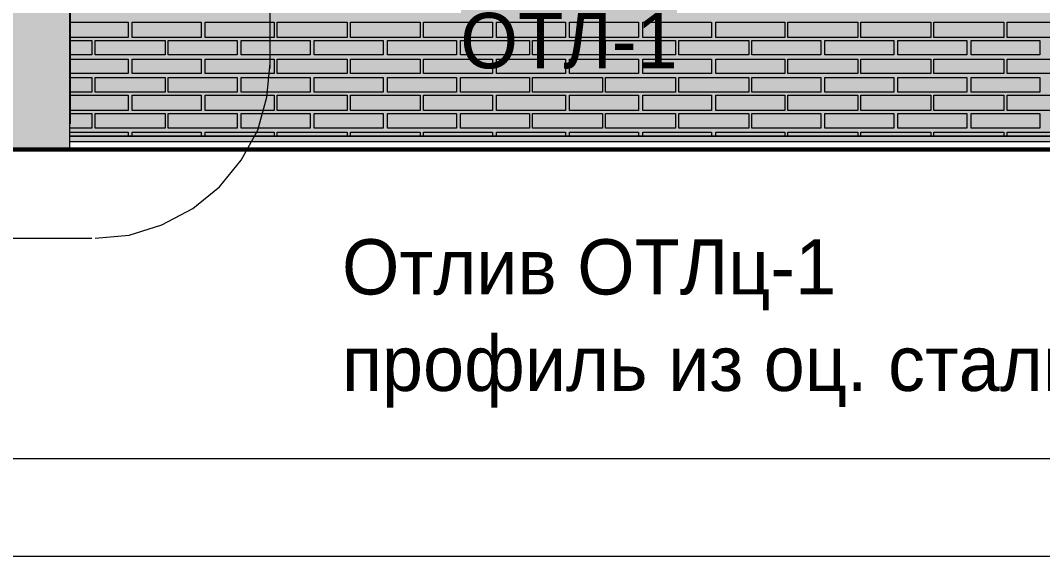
# Model space of a CAD drawing. Header units: millimetres. Extents: x -28928 to 100580, y -22867 to 36490.
# Drawn here: x -7370 to -3169, y -6439 to -4237 of the extents above; entities that cross this region are included whole.
import ezdxf

# ---------------------------------------------------------------- set-up
doc = ezdxf.new("R2010")
doc.units = ezdxf.units.MM
doc.layers.add('PDF _Геометрия', color=7, linetype='Continuous', true_color=0x8f8e8d)
doc.layers.add('PDF _Сплошная заливка', color=7, linetype='Continuous', true_color=0xffffff)
doc.layers.add('PDF _Текст', color=7, linetype='Continuous')

msp = doc.modelspace()

# ---------------------------------------------------------------- hatches: boundary and pattern name
at = {"layer": 'PDF _Сплошная заливка', "true_color": 0xdcd6cf, "transparency": 33554559}
h = msp.add_hatch(color=254, dxfattribs=at)
h.paths.add_polyline_path([(-9335.1, -482.4), (-7257.8, -482.4), (-7257.8, -719.3), (-7253.6, -474), (-7245.1, -474), (-7245.1, -719.3), (-7207, -719.3), (-7207, -727.8), (-7164.7, -727.8), (-7164.7, -4713.2), (4931.1, -4713.2), (4931.1, 9028.4), (-9335.1, 9028.4), (-9335.1, 6929.9), (-7274.7, 6929.9), (-7274.7, 4218), (-9335.1, 4218)])
h.paths.add_polyline_path([(-7486.3, -4713.2), (-7486.3, -1163.6), (-9335.1, -1163.6), (-9335.1, -4713.2)])
at = {"layer": 'PDF _Сплошная заливка', "true_color": 0x383e42, "transparency": 33554559}
h = msp.add_hatch(color=250, dxfattribs=at)
h.paths.add_polyline_path([(-7173.2, -820.9), (-7173.2, -727.8), (-7215.5, -727.8), (-7215.5, -820.9)])
h.paths.add_polyline_path([(-7168.9, -4662.4), (-7164.7, -3037.8), (-7168.9, -3037.8)])
at = {"layer": 'PDF _Сплошная заливка', "true_color": 0xa48f7a, "transparency": 33554559}
h = msp.add_hatch(color=252, dxfattribs=at)
h.paths.add_polyline_path([(-7486.3, -4734.3), (-7486.3, -4713.2), (-9576.3, -4713.2), (-9576.3, -4734.3)])
h.paths.add_polyline_path([(-7168.9, -4713.2), (-7168.9, -4734.3), (45263, -4734.3), (45263, -4713.2)])

# ---------------------------------------------------------------- linework, layer by layer
at = {"layer": 'PDF _Геометрия', "color": 7, "lineweight": 9}
for points in [[(45263, -4713.2), (-7168.9, -4713.2), (4931.1, -4713.2), (-7168.9, -4713.2), (4931.1, -4713.2), (4931.1, 9028.4), (4931.1, -4764)], [(-7164.7, -4662.4), (-7164.7, -727.8)], [(-6343.9, -4434), (-6343.9, -973.2)], [(-7486.3, -4764), (-7486.3, -1163.6), (-7482, -1163.6), (-7168.9, -1163.6), (-7168.9, -4764)], [(-7063.2, -5132), (-6923.6, -5119.3), (-6788.2, -5077), (-6661.3, -5009.3), (-6551.3, -4920.5), (-6462.4, -4810.5), (-6394.7, -4687.8), (-6356.6, -4552.4), (-6343.9, -4412.8)], [(-7168.9, -4734.3), (45263, -4734.3), (45263, -4713.2), (29486.4, -4713.2), (29486.4, -5491.6), (29486.4, -5610.1)], [(-23144.3, -4772.4), (84689.5, -4772.4)], [(-19789.3, -5132), (-7075.9, -5132)], [(82087.6, -6037.4), (56081.1, -6037.4), (29799.5, -6037.4), (29351.1, -6037.4), (5066.4, -6037.4), (4816.8, -6037.4), (-21587.4, -6037.4)], [(82417.6, -6439.3), (-21938.6, -6439.3)]]:
    msp.add_lwpolyline(points, dxfattribs=at)
at = {"layer": 'PDF _Геометрия', "lineweight": 9}
for points in [[(-7164.7, -4243.6), (-7067.4, -4243.6), (-6927.8, -4243.6), (-6927.8, -4307), (-7067.4, -4307), (-7164.7, -4307)], [(-7164.7, -4319.7), (-7075.9, -4319.7), (-7075.9, -4379), (-7164.7, -4379)], [(-7164.7, -4395.9), (-7067.4, -4395.9), (-6927.8, -4395.9), (-6927.8, -4455.1), (-7067.4, -4455.1), (-7164.7, -4455.1)], [(-7164.7, -4472), (-7075.9, -4472), (-7075.9, -4531.3), (-7164.7, -4531.3)], [(-7164.7, -4544), (-7067.4, -4544), (-6927.8, -4544), (-6927.8, -4607.4), (-7067.4, -4607.4), (-7164.7, -4607.4)], [(-7164.7, -4620.1), (-7075.9, -4620.1), (-7075.9, -4679.3), (-7168.9, -4679.3)], [(-7168.9, -4696.3), (-7067.4, -4696.3), (-6927.8, -4696.3), (-6927.8, -4713.2)], [(-6910.9, -4713.2), (-6910.9, -4696.3), (-6771.3, -4696.3), (-6627.4, -4696.3), (-6627.4, -4713.2)], [(-6610.5, -4713.2), (-6610.5, -4696.3), (-6470.9, -4696.3), (-6327, -4696.3), (-6327, -4713.2)], [(-6314.3, -4713.2), (-6314.3, -4696.3), (-6170.5, -4696.3), (-6026.6, -4696.3), (-6026.6, -4713.2)], [(-6013.9, -4713.2), (-6013.9, -4696.3), (-5870.1, -4696.3), (-5726.3, -4696.3), (-5726.3, -4713.2)], [(-5713.6, -4713.2), (-5713.6, -4696.3), (-5569.7, -4696.3), (-5430.1, -4696.3), (-5430.1, -4713.2)], [(-5413.2, -4713.2), (-5413.2, -4696.3), (-5269.3, -4696.3), (-5129.7, -4696.3), (-5129.7, -4713.2)], [(-5112.8, -4713.2), (-5112.8, -4696.3), (-4968.9, -4696.3), (-4829.3, -4696.3), (-4829.3, -4713.2)], [(-4812.4, -4713.2), (-4812.4, -4696.3), (-4672.8, -4696.3), (-4528.9, -4696.3), (-4528.9, -4713.2)], [(-4512, -4713.2), (-4512, -4696.3), (-4372.4, -4696.3), (-4228.6, -4696.3), (-4228.6, -4713.2)], [(-4215.9, -4713.2), (-4215.9, -4696.3), (-4072, -4696.3), (-3928.2, -4696.3), (-3928.2, -4713.2)], [(-3915.5, -4713.2), (-3915.5, -4696.3), (-3771.6, -4696.3), (-3627.8, -4696.3), (-3627.8, -4713.2)], [(-3615.1, -4713.2), (-3615.1, -4696.3), (-3471.3, -4696.3), (-3327.4, -4696.3), (-3327.4, -4713.2)], [(-3314.7, -4713.2), (-3314.7, -4696.3), (-3170.9, -4696.3), (-3031.3, -4696.3), (-3031.3, -4713.2)]]:
    msp.add_lwpolyline(points, dxfattribs=at)
for points in [[(-6627.4, -4307), (-6771.3, -4307), (-6910.9, -4307), (-6910.9, -4243.6), (-6771.3, -4243.6), (-6627.4, -4243.6)], [(-6327, -4307), (-6470.9, -4307), (-6610.5, -4307), (-6610.5, -4243.6), (-6470.9, -4243.6), (-6327, -4243.6)], [(-6026.6, -4307), (-6170.5, -4307), (-6314.3, -4307), (-6314.3, -4243.6), (-6170.5, -4243.6), (-6026.6, -4243.6)], [(-5726.3, -4307), (-5870.1, -4307), (-6013.9, -4307), (-6013.9, -4243.6), (-5870.1, -4243.6), (-5726.3, -4243.6)], [(-5430.1, -4307), (-5569.7, -4307), (-5713.6, -4307), (-5713.6, -4243.6), (-5569.7, -4243.6), (-5430.1, -4243.6)], [(-5129.7, -4307), (-5269.3, -4307), (-5413.2, -4307), (-5413.2, -4243.6), (-5269.3, -4243.6), (-5129.7, -4243.6)], [(-4829.3, -4307), (-4968.9, -4307), (-5112.8, -4307), (-5112.8, -4243.6), (-4968.9, -4243.6), (-4829.3, -4243.6)], [(-4528.9, -4307), (-4672.8, -4307), (-4812.4, -4307), (-4812.4, -4243.6), (-4672.8, -4243.6), (-4528.9, -4243.6)], [(-4228.6, -4307), (-4372.4, -4307), (-4512, -4307), (-4512, -4243.6), (-4372.4, -4243.6), (-4228.6, -4243.6)], [(-3928.2, -4307), (-4072, -4307), (-4215.9, -4307), (-4215.9, -4243.6), (-4072, -4243.6), (-3928.2, -4243.6)], [(-3627.8, -4307), (-3771.6, -4307), (-3915.5, -4307), (-3915.5, -4243.6), (-3771.6, -4243.6), (-3627.8, -4243.6)], [(-3327.4, -4307), (-3471.3, -4307), (-3615.1, -4307), (-3615.1, -4243.6), (-3471.3, -4243.6), (-3327.4, -4243.6)], [(-3031.3, -4307), (-3170.9, -4307), (-3314.7, -4307), (-3314.7, -4243.6), (-3170.9, -4243.6), (-3031.3, -4243.6)], [(-6775.5, -4319.7), (-6775.5, -4379), (-7063.2, -4379), (-7063.2, -4319.7)], [(-6479.3, -4319.7), (-6479.3, -4379), (-6762.8, -4379), (-6762.8, -4319.7)], [(-6178.9, -4319.7), (-6178.9, -4379), (-6462.4, -4379), (-6462.4, -4319.7)], [(-5878.6, -4319.7), (-5878.6, -4379), (-6162, -4379), (-6162, -4319.7)], [(-5578.2, -4319.7), (-5578.2, -4379), (-5861.6, -4379), (-5861.6, -4319.7)], [(-5277.8, -4319.7), (-5277.8, -4379), (-5561.3, -4379), (-5561.3, -4319.7)], [(-4977.4, -4319.7), (-4977.4, -4379), (-5265.1, -4379), (-5265.1, -4319.7)], [(-4677, -4319.7), (-4677, -4379), (-4964.7, -4379), (-4964.7, -4319.7)], [(-4376.6, -4319.7), (-4376.6, -4379), (-4664.3, -4379), (-4664.3, -4319.7)], [(-4080.5, -4319.7), (-4080.5, -4379), (-4363.9, -4379), (-4363.9, -4319.7)], [(-3780.1, -4319.7), (-3780.1, -4379), (-4063.6, -4379), (-4063.6, -4319.7)], [(-3479.7, -4319.7), (-3479.7, -4379), (-3763.2, -4379), (-3763.2, -4319.7)], [(-3179.3, -4319.7), (-3179.3, -4379), (-3462.8, -4379), (-3462.8, -4319.7)], [(-6627.4, -4455.1), (-6771.3, -4455.1), (-6910.9, -4455.1), (-6910.9, -4395.9), (-6771.3, -4395.9), (-6627.4, -4395.9)], [(-6327, -4455.1), (-6470.9, -4455.1), (-6610.5, -4455.1), (-6610.5, -4395.9), (-6470.9, -4395.9), (-6327, -4395.9)], [(-6026.6, -4455.1), (-6170.5, -4455.1), (-6314.3, -4455.1), (-6314.3, -4395.9), (-6170.5, -4395.9), (-6026.6, -4395.9)], [(-5726.3, -4455.1), (-5870.1, -4455.1), (-6013.9, -4455.1), (-6013.9, -4395.9), (-5870.1, -4395.9), (-5726.3, -4395.9)], [(-5430.1, -4455.1), (-5569.7, -4455.1), (-5713.6, -4455.1), (-5713.6, -4395.9), (-5569.7, -4395.9), (-5430.1, -4395.9)], [(-5129.7, -4455.1), (-5269.3, -4455.1), (-5413.2, -4455.1), (-5413.2, -4395.9), (-5269.3, -4395.9), (-5129.7, -4395.9)], [(-4829.3, -4455.1), (-4968.9, -4455.1), (-5112.8, -4455.1), (-5112.8, -4395.9), (-4968.9, -4395.9), (-4829.3, -4395.9)], [(-4528.9, -4455.1), (-4672.8, -4455.1), (-4812.4, -4455.1), (-4812.4, -4395.9), (-4672.8, -4395.9), (-4528.9, -4395.9)], [(-4228.6, -4455.1), (-4372.4, -4455.1), (-4512, -4455.1), (-4512, -4395.9), (-4372.4, -4395.9), (-4228.6, -4395.9)], [(-3928.2, -4455.1), (-4072, -4455.1), (-4215.9, -4455.1), (-4215.9, -4395.9), (-4072, -4395.9), (-3928.2, -4395.9)], [(-3627.8, -4455.1), (-3771.6, -4455.1), (-3915.5, -4455.1), (-3915.5, -4395.9), (-3771.6, -4395.9), (-3627.8, -4395.9)], [(-3327.4, -4455.1), (-3471.3, -4455.1), (-3615.1, -4455.1), (-3615.1, -4395.9), (-3471.3, -4395.9), (-3327.4, -4395.9)], [(-3031.3, -4455.1), (-3170.9, -4455.1), (-3314.7, -4455.1), (-3314.7, -4395.9), (-3170.9, -4395.9), (-3031.3, -4395.9)], [(-6775.5, -4472), (-6775.5, -4531.3), (-7063.2, -4531.3), (-7063.2, -4472)], [(-6479.3, -4472), (-6479.3, -4531.3), (-6762.8, -4531.3), (-6762.8, -4472)], [(-6178.9, -4472), (-6178.9, -4531.3), (-6462.4, -4531.3), (-6462.4, -4472)], [(-5878.6, -4472), (-5878.6, -4531.3), (-6162, -4531.3), (-6162, -4472)], [(-5578.2, -4472), (-5578.2, -4531.3), (-5861.6, -4531.3), (-5861.6, -4472)], [(-5277.8, -4472), (-5277.8, -4531.3), (-5561.3, -4531.3), (-5561.3, -4472)], [(-4977.4, -4472), (-4977.4, -4531.3), (-5265.1, -4531.3), (-5265.1, -4472)], [(-4677, -4472), (-4677, -4531.3), (-4964.7, -4531.3), (-4964.7, -4472)], [(-4376.6, -4472), (-4376.6, -4531.3), (-4664.3, -4531.3), (-4664.3, -4472)], [(-4080.5, -4472), (-4080.5, -4531.3), (-4363.9, -4531.3), (-4363.9, -4472)], [(-3780.1, -4472), (-3780.1, -4531.3), (-4063.6, -4531.3), (-4063.6, -4472)], [(-3479.7, -4472), (-3479.7, -4531.3), (-3763.2, -4531.3), (-3763.2, -4472)], [(-3179.3, -4472), (-3179.3, -4531.3), (-3462.8, -4531.3), (-3462.8, -4472)], [(-6627.4, -4607.4), (-6771.3, -4607.4), (-6910.9, -4607.4), (-6910.9, -4544), (-6771.3, -4544), (-6627.4, -4544)], [(-6327, -4607.4), (-6470.9, -4607.4), (-6610.5, -4607.4), (-6610.5, -4544), (-6470.9, -4544), (-6327, -4544)], [(-6026.6, -4607.4), (-6170.5, -4607.4), (-6314.3, -4607.4), (-6314.3, -4544), (-6170.5, -4544), (-6026.6, -4544)], [(-5726.3, -4607.4), (-5870.1, -4607.4), (-6013.9, -4607.4), (-6013.9, -4544), (-5870.1, -4544), (-5726.3, -4544)], [(-5430.1, -4607.4), (-5569.7, -4607.4), (-5713.6, -4607.4), (-5713.6, -4544), (-5569.7, -4544), (-5430.1, -4544)], [(-5129.7, -4607.4), (-5269.3, -4607.4), (-5413.2, -4607.4), (-5413.2, -4544), (-5269.3, -4544), (-5129.7, -4544)], [(-4829.3, -4607.4), (-4968.9, -4607.4), (-5112.8, -4607.4), (-5112.8, -4544), (-4968.9, -4544), (-4829.3, -4544)], [(-4528.9, -4607.4), (-4672.8, -4607.4), (-4812.4, -4607.4), (-4812.4, -4544), (-4672.8, -4544), (-4528.9, -4544)], [(-4228.6, -4607.4), (-4372.4, -4607.4), (-4512, -4607.4), (-4512, -4544), (-4372.4, -4544), (-4228.6, -4544)], [(-3928.2, -4607.4), (-4072, -4607.4), (-4215.9, -4607.4), (-4215.9, -4544), (-4072, -4544), (-3928.2, -4544)], [(-3627.8, -4607.4), (-3771.6, -4607.4), (-3915.5, -4607.4), (-3915.5, -4544), (-3771.6, -4544), (-3627.8, -4544)], [(-3327.4, -4607.4), (-3471.3, -4607.4), (-3615.1, -4607.4), (-3615.1, -4544), (-3471.3, -4544), (-3327.4, -4544)], [(-3031.3, -4607.4), (-3170.9, -4607.4), (-3314.7, -4607.4), (-3314.7, -4544), (-3170.9, -4544), (-3031.3, -4544)], [(-6775.5, -4620.1), (-6775.5, -4679.3), (-7063.2, -4679.3), (-7063.2, -4620.1)], [(-6479.3, -4620.1), (-6479.3, -4679.3), (-6762.8, -4679.3), (-6762.8, -4620.1)], [(-6178.9, -4620.1), (-6178.9, -4679.3), (-6462.4, -4679.3), (-6462.4, -4620.1)], [(-5878.6, -4620.1), (-5878.6, -4679.3), (-6162, -4679.3), (-6162, -4620.1)], [(-5578.2, -4620.1), (-5578.2, -4679.3), (-5861.6, -4679.3), (-5861.6, -4620.1)], [(-5277.8, -4620.1), (-5277.8, -4679.3), (-5561.3, -4679.3), (-5561.3, -4620.1)], [(-4977.4, -4620.1), (-4977.4, -4679.3), (-5265.1, -4679.3), (-5265.1, -4620.1)], [(-4677, -4620.1), (-4677, -4679.3), (-4964.7, -4679.3), (-4964.7, -4620.1)], [(-4376.6, -4620.1), (-4376.6, -4679.3), (-4664.3, -4679.3), (-4664.3, -4620.1)], [(-4080.5, -4620.1), (-4080.5, -4679.3), (-4363.9, -4679.3), (-4363.9, -4620.1)], [(-3780.1, -4620.1), (-3780.1, -4679.3), (-4063.6, -4679.3), (-4063.6, -4620.1)], [(-3479.7, -4620.1), (-3479.7, -4679.3), (-3763.2, -4679.3), (-3763.2, -4620.1)], [(-3179.3, -4620.1), (-3179.3, -4679.3), (-3462.8, -4679.3), (-3462.8, -4620.1)]]:
    msp.add_lwpolyline(points, close=True, dxfattribs=at)
at = {"layer": 'PDF _Геометрия', "color": 7, "lineweight": 40}
msp.add_lwpolyline([(82954.9, -4764), (-22513.9, -4764)], dxfattribs=at)
at = {"layer": 'PDF _Сплошная заливка', "color": 250, "lineweight": 9, "true_color": 0x383e42, "transparency": 33554559}
msp.add_solid([(-7482, -1163.6), (-7482, -4764), (-7168.9, -1163.6), (-7168.9, -4764)], dxfattribs=at)

# ---------------------------------------------------------------- texts
at = {"layer": 'PDF _Текст', "attachment_point": 4, "style": ''}
for s, insert, char_height in [('ОТЛ-1', (-5561.8, -4321.5), 227.71), ('Отлив ОТЛц-1', (-6048.3, -5282.2), 226.906), ('профиль из оц. стали RAL 1019', (-6048.3, -5679.9), 226.906)]:
    msp.add_mtext(s, dxfattribs=dict(at, insert=insert, char_height=char_height))

doc.saveas('drawing.dxf')
